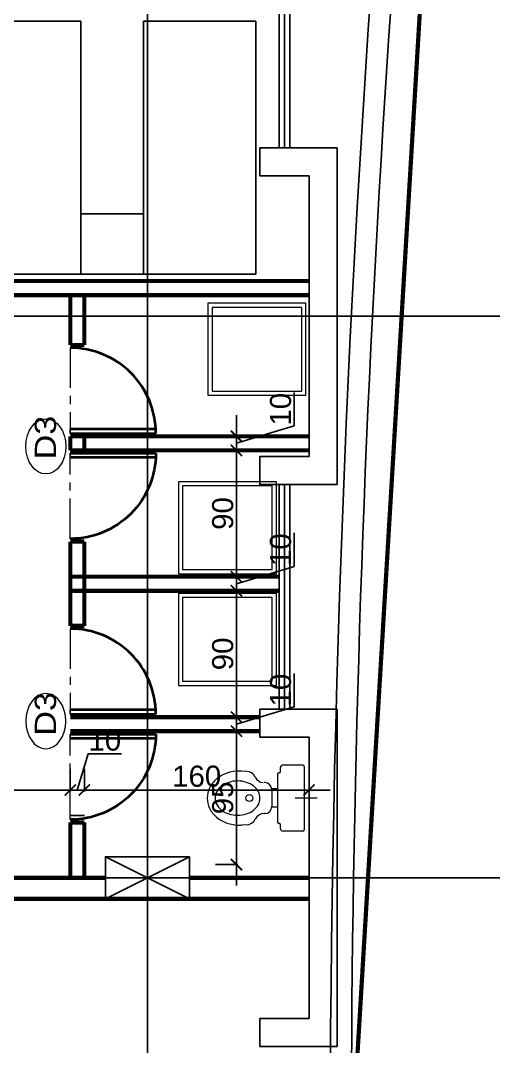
# Model space of a CAD drawing. Extents: x 250879 to 348495, y -51522 to -9360.
# Drawn here: x 300243 to 300580, y -41892 to -41161 of the extents above; entities that cross this region are included whole.
import ezdxf

# ---------------------------------------------------------------- set-up
doc = ezdxf.new("R2010")
doc.units = 0
doc.linetypes.add('CENTER', pattern=[50.8, 31.75, -6.35, 6.35, -6.35])
doc.layers.get('0').update_dxf_attribs({"linetype": 'CONTINUOUS'})
doc.layers.get('DEFPOINTS').update_dxf_attribs({"color": 9, "linetype": 'CONTINUOUS'})
for name, color, linetype, lineweight in [('A-Axis', 1, 'CENTER', 9), ('A-Door', 5, 'CONTINUOUS', 15), ('A-text finishing', 6, 'CONTINUOUS', 13), ('FURN', 126, 'CONTINUOUS', 9), ('SECTION-ar', 131, 'CONTINUOUS', 40), ('TEX', 213, 'CONTINUOUS', 20)]:
    doc.layers.add(name, color=color, linetype=linetype, lineweight=lineweight)
for name, color, linetype in [('AXIS', 1, 'CONTINUOUS'), ('COLUMN', 5, 'CONTINUOUS'), ('FURNITURE', 4, 'CONTINUOUS'), ('WALL', 7, 'CONTINUOUS'), ('WALL1', 2, 'CONTINUOUS')]:
    doc.layers.add(name, color=color, linetype=linetype)
doc.styles.add('ARIAL', font='BOD_CR.TTF', dxfattribs={"width": 1.2})
doc.styles.get("Standard").update_dxf_attribs({"font": 'sanss___.ttf', "height": 15})
doc.dimstyles.new('STANDARD$0', dxfattribs={"dimscale": 0, "dimtxt": 12, "dimasz": 8, "dimexe": 15, "dimexo": 0.0625, "dimgap": 2, "dimtad": 1, "dimdec": 0, "dimzin": 0, "dimdsep": 46, "dimtxsty": 'Standard', "dimblk1": 'ARCHTICK', "dimblk2": 'ARCHTICK', "dimsah": 1, "dimcen": 0.09, "dimdle": 15, "dimclrd": 3, "dimclre": 3, "dimclrt": 3, "dimazin": 0, "dimtfac": 1, "dimtdec": 0, "dimtofl": 0, "dimtmove": 1, "dimatfit": 3, "dimldrblk": 'ARCHTICK', "dimfxl": 1.0455, "dimfxlon": 1, "dimtolj": 1, "dimtzin": 0, "dimarcsym": 0})

# ---------------------------------------------------------------- blocks, each defined once
blk = doc.blocks.new('COLUMN')
at = {"layer": 'AXIS'}
for p, q in [((236924.7, -9644.26), (236984.7, -9674.26)), ((236984.7, -9644.26), (236924.7, -9674.26))]:
    blk.add_line(p, q, dxfattribs=at)
at = {"layer": 'COLUMN'}
blk.add_lwpolyline([(236924.7, -9644.26), (236984.7, -9644.26), (236984.7, -9674.26), (236924.7, -9674.26)], close=True, dxfattribs=at)
blk = doc.blocks.new('_ARCHTICK')
at = {"color": 0, "linetype": 'ByBlock', "const_width": 0.15}
blk.add_lwpolyline([(-0.5, -0.5), (0.5, 0.5)], dxfattribs=at)
blk = doc.blocks.new('*D1748')
at = {"layer": 'DEFPOINTS', "color": 0, "linetype": 'Continuous', "transparency": 16777216}
for p in [(300391.53, -41667.55), (300396.63, -41667.55), (300398.35, -41762.55)]:
    blk.add_point(p, dxfattribs=at)
at = {"layer": 'WALL', "color": 3, "linetype": 'Continuous', "lineweight": -2, "transparency": 16777216}
for p, q in [((300396.63, -41777.55), (300396.63, -41652.55)), ((300395.59, -41667.55), (300411.63, -41667.55)), ((300397.68, -41762.55), (300381.63, -41762.55))]:
    blk.add_line(p, q, dxfattribs=at)
at = {"layer": 'WALL', "color": 3, "linetype": 'Continuous', "lineweight": -2, "transparency": 16777216, "xscale": 8, "yscale": 8, "zscale": 8}
for p, rotation in [((300396.63, -41667.55), 90), ((300396.63, -41762.55), 270)]:
    blk.add_blockref('_ARCHTICK', p, dxfattribs=dict(at, rotation=rotation))
at = {"layer": 'WALL', "color": 3, "linetype": 'Continuous', "transparency": 16777216, "insert": (300386.91, -41715.05), "char_height": 15, "attachment_point": 5, "rotation": 90}
blk.add_mtext('\\A1;95', dxfattribs=at)
blk = doc.blocks.new('*D1749')
at = {"layer": 'DEFPOINTS', "color": 0, "linetype": 'Continuous', "transparency": 16777216}
for p in [(300359.56, -41657.55), (300396.63, -41657.55), (300391.53, -41667.55)]:
    blk.add_point(p, dxfattribs=at)
at = {"layer": 'WALL', "color": 3, "linetype": 'Continuous', "lineweight": -2, "transparency": 16777216}
for p, q in [((300437.81, -41650.19), (300437.81, -41626.42)), ((300396.63, -41682.55), (300396.63, -41642.55)), ((300396.63, -41662.55), (300437.81, -41650.19)), ((300395.59, -41657.55), (300411.63, -41657.55)), ((300395.59, -41667.55), (300411.63, -41667.55))]:
    blk.add_line(p, q, dxfattribs=at)
at = {"layer": 'WALL', "color": 3, "linetype": 'Continuous', "lineweight": -2, "transparency": 16777216, "xscale": 8, "yscale": 8, "zscale": 8}
for p, rotation in [((300396.63, -41657.55), 90), ((300396.63, -41667.55), 270)]:
    blk.add_blockref('_ARCHTICK', p, dxfattribs=dict(at, rotation=rotation))
at = {"layer": 'WALL', "color": 3, "linetype": 'Continuous', "transparency": 16777216, "insert": (300428.09, -41638.3), "char_height": 15, "attachment_point": 5, "rotation": 90}
blk.add_mtext('\\A1;10', dxfattribs=at)
blk = doc.blocks.new('*D1750')
at = {"layer": 'DEFPOINTS', "color": 0, "linetype": 'Continuous', "transparency": 16777216}
for p in [(300370.47, -41567.55), (300396.63, -41567.55), (300359.56, -41657.55)]:
    blk.add_point(p, dxfattribs=at)
at = {"layer": 'WALL', "color": 3, "linetype": 'Continuous', "lineweight": -2, "transparency": 16777216}
for p, q in [((300396.63, -41672.55), (300396.63, -41552.55)), ((300395.59, -41567.55), (300411.63, -41567.55)), ((300395.59, -41657.55), (300411.63, -41657.55))]:
    blk.add_line(p, q, dxfattribs=at)
at = {"layer": 'WALL', "color": 3, "linetype": 'Continuous', "lineweight": -2, "transparency": 16777216, "xscale": 8, "yscale": 8, "zscale": 8}
for p, rotation in [((300396.63, -41567.55), 90), ((300396.63, -41657.55), 270)]:
    blk.add_blockref('_ARCHTICK', p, dxfattribs=dict(at, rotation=rotation))
at = {"layer": 'WALL', "color": 3, "linetype": 'Continuous', "transparency": 16777216, "insert": (300386.91, -41612.55), "char_height": 15, "attachment_point": 5, "rotation": 90}
blk.add_mtext('\\A1;90', dxfattribs=at)
blk = doc.blocks.new('*D1751')
at = {"layer": 'DEFPOINTS', "color": 0, "linetype": 'Continuous', "transparency": 16777216}
for p in [(300366.2, -41557.55), (300396.63, -41557.55), (300370.47, -41567.55)]:
    blk.add_point(p, dxfattribs=at)
at = {"layer": 'WALL', "color": 3, "linetype": 'Continuous', "lineweight": -2, "transparency": 16777216}
for p, q in [((300437.81, -41550.19), (300437.81, -41526.42)), ((300396.63, -41582.55), (300396.63, -41542.55)), ((300396.63, -41562.55), (300437.81, -41550.19)), ((300395.59, -41557.55), (300411.63, -41557.55)), ((300395.59, -41567.55), (300411.63, -41567.55))]:
    blk.add_line(p, q, dxfattribs=at)
at = {"layer": 'WALL', "color": 3, "linetype": 'Continuous', "lineweight": -2, "transparency": 16777216, "xscale": 8, "yscale": 8, "zscale": 8}
for p, rotation in [((300396.63, -41557.55), 90), ((300396.63, -41567.55), 270)]:
    blk.add_blockref('_ARCHTICK', p, dxfattribs=dict(at, rotation=rotation))
at = {"layer": 'WALL', "color": 3, "linetype": 'Continuous', "transparency": 16777216, "insert": (300428.09, -41538.3), "char_height": 15, "attachment_point": 5, "rotation": 90}
blk.add_mtext('\\A1;10', dxfattribs=at)
blk = doc.blocks.new('*D1752')
at = {"layer": 'DEFPOINTS', "color": 0, "linetype": 'Continuous', "transparency": 16777216}
for p in [(300387.23, -41467.55), (300396.63, -41467.55), (300366.2, -41557.55)]:
    blk.add_point(p, dxfattribs=at)
at = {"layer": 'WALL', "color": 3, "linetype": 'Continuous', "lineweight": -2, "transparency": 16777216}
for p, q in [((300396.63, -41572.55), (300396.63, -41452.55)), ((300395.59, -41467.55), (300411.63, -41467.55)), ((300395.59, -41557.55), (300411.63, -41557.55))]:
    blk.add_line(p, q, dxfattribs=at)
at = {"layer": 'WALL', "color": 3, "linetype": 'Continuous', "lineweight": -2, "transparency": 16777216, "xscale": 8, "yscale": 8, "zscale": 8}
for p, rotation in [((300396.63, -41467.55), 90), ((300396.63, -41557.55), 270)]:
    blk.add_blockref('_ARCHTICK', p, dxfattribs=dict(at, rotation=rotation))
at = {"layer": 'WALL', "color": 3, "linetype": 'Continuous', "transparency": 16777216, "insert": (300386.91, -41512.55), "char_height": 15, "attachment_point": 5, "rotation": 90}
blk.add_mtext('\\A1;90', dxfattribs=at)
blk = doc.blocks.new('*D1753')
at = {"layer": 'DEFPOINTS', "color": 0, "linetype": 'Continuous', "transparency": 16777216}
for p in [(300387.23, -41457.55), (300396.63, -41457.55), (300387.23, -41467.55)]:
    blk.add_point(p, dxfattribs=at)
at = {"layer": 'WALL', "color": 3, "linetype": 'Continuous', "lineweight": -2, "transparency": 16777216}
for p, q in [((300437.81, -41450.19), (300437.81, -41426.42)), ((300396.63, -41482.55), (300396.63, -41442.55)), ((300396.63, -41462.55), (300437.81, -41450.19)), ((300395.59, -41457.55), (300411.63, -41457.55)), ((300395.59, -41467.55), (300411.63, -41467.55))]:
    blk.add_line(p, q, dxfattribs=at)
at = {"layer": 'WALL', "color": 3, "linetype": 'Continuous', "lineweight": -2, "transparency": 16777216, "xscale": 8, "yscale": 8, "zscale": 8}
for p, rotation in [((300396.63, -41457.55), 90), ((300396.63, -41467.55), 270)]:
    blk.add_blockref('_ARCHTICK', p, dxfattribs=dict(at, rotation=rotation))
at = {"layer": 'WALL', "color": 3, "linetype": 'Continuous', "transparency": 16777216, "insert": (300428.09, -41438.3), "char_height": 15, "attachment_point": 5, "rotation": 90}
blk.add_mtext('\\A1;10', dxfattribs=at)
blk = doc.blocks.new('D70')
at = {"layer": 'A-Axis'}
blk.add_line((307725.06, -30884.76), (307725.06, -30817.08), dxfattribs=at)
at = {"layer": 'A-Door'}
for p, q in [((307725.06, -30817.08), (307725.06, -30820.45)), ((307792.75, -30817.08), (307792.75, -30820.45))]:
    blk.add_line(p, q, dxfattribs=at)
at = {"layer": 'SECTION-ar', "ltscale": 20}
for p, q in [((307725.06, -30817.08), (307792.75, -30817.08)), ((307792.75, -30820.45), (307725.06, -30820.45))]:
    blk.add_line(p, q, dxfattribs=at)
at = {"layer": 'SECTION-ar', "ltscale": 20, "extrusion": (0, 0, -1)}
blk.add_ellipse((307725.06, -30817.08), major_axis=(-47.86, 47.86), ratio=1, start_param=2.356194, end_param=3.926991, dxfattribs=at)
blk = doc.blocks.new('TOILET')
for p, q in [((0, 0.092), (0, -0.0627)), ((-0.225, 0), (0.225, 0)), ((-0.235, -0.01), (-0.235, -0.15)), ((0.235, -0.01), (0.235, -0.15)), ((-0.215, -0.17), (-0.185, -0.17)), ((-0.18, -0.175), (-0.18, -0.18)), ((-0.17, -0.19), (0.17, -0.19)), ((-0.065, -0.19), (-0.065, -0.2303)), ((0.065, -0.19), (0.065, -0.2303)), ((0.18, -0.175), (0.18, -0.18)), ((0.185, -0.17), (0.215, -0.17)), ((-0.11, -0.28), (-0.11, -0.2844)), ((-0.06, -0.23), (0.06, -0.23)), ((0.11, -0.28), (0.11, -0.2844)), ((-0.19, -0.4109), (-0.1922, -0.4455)), ((0.19, -0.4109), (0.1922, -0.4455))]:
    blk.add_line(p, q)
blk.add_lwpolyline([(0, -0.3142, 0.12494), (-0.0449, -0.3256, 0.105803), (-0.0863, -0.3611, 0.08665), (-0.1123, -0.4111, 0.076707), (-0.122, -0.474, 0.076707), (-0.1123, -0.537, 0.08665), (-0.0863, -0.587, 0.105803), (-0.0449, -0.6225, 0.12494), (0, -0.6338, 0.12494), (0.0449, -0.6225, 0.105803), (0.0863, -0.587, 0.08665), (0.1123, -0.537, 0.076707), (0.122, -0.474, 0.076707), (0.1123, -0.4111, 0.08665), (0.0863, -0.3611, 0.105803), (0.0449, -0.3256, 0.12494)], format="xyb", close=True)
for points in [[(-0.1922, -0.4455, 0.013212), (-0.1926, -0.46, 0.083653), (-0.1775, -0.5498, 0.091059), (-0.1362, -0.6226, 0.103953), (-0.0719, -0.6732, 0.115359), (0, -0.69, 0.115359)], [(0, -0.69, 0.115359), (0.0719, -0.6732, 0.103953), (0.1362, -0.6226, 0.091059), (0.1775, -0.5498, 0.083653), (0.1926, -0.46, 0.013212), (0.1922, -0.4455, 0.091059)]]:
    blk.add_lwpolyline(points, format="xyb")
blk.add_circle((0, -0.3899), 0.0246)
for centre, radius, start, end in [((-0.225, -0.01), 0.01, 90, 180), ((0.225, -0.01), 0.01, 0, 90), ((-0.215, -0.15), 0.02, 180, 270), ((-0.185, -0.175), 0.005, 0, 90), ((-0.17, -0.18), 0.01, 180, 270), ((0.17, -0.18), 0.01, 270, 0), ((0.185, -0.175), 0.005, 90, 180), ((0.215, -0.15), 0.02, 270, 0), ((-0.18, -0.2844), 0.07, 295.37693, 353.5888), ((-0.06, -0.28), 0.05, 90, 180), ((0.06, -0.28), 0.05, 0, 90), ((0.18, -0.2844), 0.07, 180, 244.62307), ((-0.12, -0.4109), 0.07, 115.37693, 180), ((0.12, -0.4109), 0.07, 0, 64.62307)]:
    blk.add_arc(centre, radius, start, end)
blk = doc.blocks.new('*D1881')
at = {"layer": 'DEFPOINTS', "color": 0, "linetype": 'Continuous', "transparency": 16777216}
for p in [(300159.5, -41697.62), (300278.35, -41709.44), (300278.35, -41732.55)]:
    blk.add_point(p, dxfattribs=at)
at = {"layer": 'WALL', "color": 3, "linetype": 'Continuous', "lineweight": -2, "transparency": 16777216}
for p, q in [((300278.35, -41710.48), (300278.35, -41694.44)), ((300144.5, -41709.44), (300293.35, -41709.44)), ((300159.5, -41708.39), (300159.5, -41724.44))]:
    blk.add_line(p, q, dxfattribs=at)
at = {"layer": 'WALL', "color": 3, "linetype": 'Continuous', "lineweight": -2, "transparency": 16777216, "xscale": 8, "yscale": 8, "zscale": 8, "rotation": 180}
blk.add_blockref('_ARCHTICK', (300159.5, -41709.44), dxfattribs=at)
at = {"layer": 'WALL', "color": 3, "linetype": 'Continuous', "lineweight": -2, "transparency": 16777216, "xscale": 8, "yscale": 8, "zscale": 8}
blk.add_blockref('_ARCHTICK', (300278.35, -41709.44), dxfattribs=at)
at = {"layer": 'WALL', "color": 3, "linetype": 'Continuous', "transparency": 16777216, "insert": (300218.92, -41699.71), "char_height": 15, "attachment_point": 5}
blk.add_mtext('\\A1;119', dxfattribs=at)
blk = doc.blocks.new('*D1882')
at = {"layer": 'DEFPOINTS', "color": 0, "linetype": 'Continuous', "transparency": 16777216}
for p in [(300288.35, -41709.44), (300278.35, -41732.55), (300288.35, -41732.55)]:
    blk.add_point(p, dxfattribs=at)
at = {"layer": 'WALL', "color": 3, "linetype": 'Continuous', "lineweight": -2, "transparency": 16777216}
for p, q in [((300283.35, -41709.44), (300291.07, -41683.71)), ((300291.07, -41683.71), (300314.84, -41683.71)), ((300278.35, -41710.48), (300278.35, -41694.44)), ((300288.35, -41710.48), (300288.35, -41694.44)), ((300263.35, -41709.44), (300303.35, -41709.44))]:
    blk.add_line(p, q, dxfattribs=at)
at = {"layer": 'WALL', "color": 3, "linetype": 'Continuous', "lineweight": -2, "transparency": 16777216, "xscale": 8, "yscale": 8, "zscale": 8, "rotation": 180}
blk.add_blockref('_ARCHTICK', (300278.35, -41709.44), dxfattribs=at)
at = {"layer": 'WALL', "color": 3, "linetype": 'Continuous', "lineweight": -2, "transparency": 16777216, "xscale": 8, "yscale": 8, "zscale": 8}
blk.add_blockref('_ARCHTICK', (300288.35, -41709.44), dxfattribs=at)
at = {"layer": 'WALL', "color": 3, "linetype": 'Continuous', "transparency": 16777216, "insert": (300302.96, -41673.99), "char_height": 15, "attachment_point": 5}
blk.add_mtext('\\A1;10', dxfattribs=at)
blk = doc.blocks.new('*D1883')
at = {"layer": 'DEFPOINTS', "color": 0, "linetype": 'Continuous', "transparency": 16777216}
for p in [(300448.33, -41709.44), (300288.35, -41732.55), (300448.33, -41750.13)]:
    blk.add_point(p, dxfattribs=at)
at = {"layer": 'WALL', "color": 3, "linetype": 'Continuous', "lineweight": -2, "transparency": 16777216}
for p, q in [((300288.35, -41710.48), (300288.35, -41694.44)), ((300448.33, -41710.48), (300448.33, -41694.44)), ((300273.35, -41709.44), (300463.33, -41709.44))]:
    blk.add_line(p, q, dxfattribs=at)
at = {"layer": 'WALL', "color": 3, "linetype": 'Continuous', "lineweight": -2, "transparency": 16777216, "xscale": 8, "yscale": 8, "zscale": 8, "rotation": 180}
blk.add_blockref('_ARCHTICK', (300288.35, -41709.44), dxfattribs=at)
at = {"layer": 'WALL', "color": 3, "linetype": 'Continuous', "lineweight": -2, "transparency": 16777216, "xscale": 8, "yscale": 8, "zscale": 8}
blk.add_blockref('_ARCHTICK', (300448.33, -41709.44), dxfattribs=at)
at = {"layer": 'WALL', "color": 3, "linetype": 'Continuous', "transparency": 16777216, "insert": (300368.34, -41699.7), "char_height": 15, "attachment_point": 5}
blk.add_mtext('\\A1;160', dxfattribs=at)
blk = doc.blocks.new('*D1891')
at = {"layer": 'DEFPOINTS', "color": 0, "linetype": 'Continuous', "transparency": 16777216}
for p in [(300182, -40957), (300303.33, -40957), (300220.7, -41342.05)]:
    blk.add_point(p, dxfattribs=at)
at = {"layer": 'WALL', "color": 3, "linetype": 'Continuous', "lineweight": -2, "transparency": 16777216}
for p, q in [((300182, -41357.05), (300182, -40942)), ((300183.04, -40957), (300167, -40957)), ((300183.04, -41342.05), (300167, -41342.05))]:
    blk.add_line(p, q, dxfattribs=at)
at = {"layer": 'WALL', "color": 3, "linetype": 'Continuous', "lineweight": -2, "transparency": 16777216, "xscale": 8, "yscale": 8, "zscale": 8}
for p, rotation in [((300182, -40957), 90), ((300182, -41342.05), 270)]:
    blk.add_blockref('_ARCHTICK', p, dxfattribs=dict(at, rotation=rotation))
at = {"layer": 'WALL', "color": 3, "linetype": 'Continuous', "transparency": 16777216, "insert": (300172.26, -41149.53), "char_height": 15, "attachment_point": 5, "rotation": 90}
blk.add_mtext('\\A1;385', dxfattribs=at)

msp = doc.modelspace()

# ---------------------------------------------------------------- linework, layer by layer
at = {"layer": 'AXIS'}
for p, q in [((300333.32662, -39780.65994), (300333.32662, -43803.29107)), ((298467.21427, -41371.99817), (300794.07145, -41371.99817)), ((298452.98226, -41771.99817), (300794.07145, -41771.99817))]:
    msp.add_line(p, q, dxfattribs=at)
at = {"layer": 'FURN'}
msp.add_ellipse((300260.93368, -41464.72095), major_axis=(0, -19.68597), ratio=0.724380907, dxfattribs=at)
at = {"layer": 'FURN', "extrusion": (0, 0, -1)}
msp.add_ellipse((300260.93368, -41660.3692), major_axis=(0, 19.68597), ratio=0.724380907, dxfattribs=at)
at = {"layer": 'FURNITURE', "ltscale": 3}
for points in [[(300434.65556, -41252.08046), (300426.99768, -41252.08046), (300426.99768, -41092.08046), (300434.65556, -41092.08046)], [(300434.65556, -41491.91587), (300426.99768, -41491.91587), (300426.99768, -41651.91587), (300434.65556, -41651.91587)], [(300434.65556, -41491.91587), (300426.99768, -41491.91587), (300426.99768, -41651.91587), (300434.65556, -41651.91587)]]:
    msp.add_lwpolyline(points, close=True, dxfattribs=at)
at = {"layer": 'FURNITURE', "linetype": 'Continuous'}
for points in [[(300205.7924, -41162.05281), (300205.7924, -41342.05281), (300285.7924, -41342.05281), (300285.7924, -41162.05281), (300205.7924, -41162.05281)], [(300330.36593, -41162.05281), (300330.36593, -41342.05281), (300410.36593, -41342.05281), (300410.36593, -41162.05281), (300330.36593, -41162.05281)]]:
    msp.add_lwpolyline(points, dxfattribs=at)
msp.add_lwpolyline([(300330.36593, -41342.05281), (300285.7924, -41342.05281), (300285.7924, -41299.07473), (300330.36593, -41299.07473)], close=True, dxfattribs=at)
at = {"layer": 'TEX'}
for points in [[(300376.27739, -41362.78315), (300376.27739, -41428.36288), (300446.0798, -41428.36288), (300446.0798, -41362.78315)], [(300379.27739, -41365.78315), (300379.27739, -41425.36288), (300443.0798, -41425.36288), (300443.0798, -41365.78315)], [(300355.32119, -41489.92835), (300355.32119, -41555.50809), (300425.1236, -41555.50809), (300425.1236, -41489.92835)], [(300358.32119, -41492.92835), (300358.32119, -41552.50809), (300422.1236, -41552.50809), (300422.1236, -41492.92835)], [(300355.31124, -41569.44635), (300355.31124, -41635.02609), (300425.11365, -41635.02609), (300425.11365, -41569.44635)], [(300358.31124, -41572.44635), (300358.31124, -41632.02609), (300422.11365, -41632.02609), (300422.11365, -41572.44635)]]:
    msp.add_lwpolyline(points, close=True, dxfattribs=at)
at = {"layer": 'WALL', "linetype": 'Continuous'}
for p, q in [((300288.35342, -41467.54508), (300278.35342, -41467.54508)), ((300288.35342, -41727.54508), (300278.35342, -41727.54508))]:
    msp.add_line(p, q, dxfattribs=at)
at = {"layer": 'WALL', "ltscale": 3}
msp.add_line((300303.32662, -41771.99817), (299922.84974, -41771.99817), dxfattribs=at)
msp.add_line((300303.32662, -41771.99817), (299922.84974, -41771.99817), dxfattribs=at)
at = {"layer": 'WALL', "color": 4, "linetype": 'Continuous', "const_width": 3}
msp.add_lwpolyline([(300353.82782, -43642.32734), (299572.69028, -43575.47948), (298791.55274, -43642.32734), (298791.55274, -43513.39069), (298670.99058, -43513.39069), (298670.99058, -43392.32734), (298582.05394, -43392.32734), (298665.23697, -42179.49817), (298607.62282, -42179.49817), (298607.62282, -41756.99817), (298665.08211, -41755.95524), (298582.05394, -40551.83358), (298670.99058, -40551.83358), (298670.99058, -40438.53422), (300474.38997, -40435.93481), (300474.38997, -40551.83358), (300563.32662, -40551.83358), (300478.33721, -41972.08046), (300563.32662, -43392.32734), (300474.38997, -43392.32734), (300474.38997, -43513.39069), (300353.32662, -43513.39069), (300353.32662, -43642.28445)], dxfattribs=at)
at = {"layer": 'WALL', "linetype": 'Continuous', "ltscale": 3}
for points in [[(300468.32662, -41252.08046), (300448.32662, -41252.08046), (300413.32662, -41252.08046), (300413.32662, -41272.08046), (300448.32662, -41272.08046)], [(300468.32662, -41252.08046), (300448.32662, -41252.08046), (300413.32662, -41252.08046), (300413.32662, -41272.08046), (300448.32662, -41272.08046)], [(300468.32662, -41252.08046), (300468.32662, -41372.16275)], [(300448.32662, -41272.08046), (300448.32662, -41372.16275)], [(300448.32662, -41471.91587), (300448.32662, -41371.83358)], [(300448.32662, -41471.91587), (300448.32662, -41371.83358)], [(300468.32662, -41491.91587), (300468.32662, -41371.83358)], [(300468.32662, -41491.91587), (300448.32662, -41491.91587), (300413.32662, -41491.91587), (300413.32662, -41471.91587), (300448.32662, -41471.91587)], [(300468.32662, -41491.91587), (300448.32662, -41491.91587), (300413.32662, -41491.91587), (300413.32662, -41471.91587), (300448.32662, -41471.91587)], [(300468.32662, -41651.91587), (300448.32662, -41651.91587), (300413.32662, -41651.91587), (300413.32662, -41671.91587), (300448.32662, -41671.91587)], [(300468.32662, -41651.91587), (300468.32662, -41771.99817)], [(300448.32662, -41671.91587), (300448.32662, -41771.99817)], [(300448.32662, -41671.91587), (300448.32662, -41756.99817)], [(300448.32662, -41872.08046), (300448.32662, -41771.99817)], [(300468.32662, -41892.08046), (300468.32662, -41771.99817)], [(300468.32662, -41892.08046), (300448.32662, -41892.08046), (300413.32662, -41892.08046), (300413.32662, -41872.08046), (300448.32662, -41872.08046)]]:
    msp.add_lwpolyline(points, dxfattribs=at)
at = {"layer": 'WALL', "linetype": 'Continuous', "const_width": 3}
for points in [[(300448.32662, -41346.99817), (299830.33785, -41346.99817), (299830.33785, -41356.99817)], [(300448.32662, -41356.99817), (299872.84974, -41356.99817)], [(300278.35342, -41356.99817), (300278.35342, -41392.54508)], [(300288.35342, -41356.99817), (300288.35342, -41392.54508)], [(300288.35342, -41392.54508), (300278.35342, -41392.54508)], [(300448.32662, -41457.54508), (300278.35342, -41457.54508)], [(300278.35342, -41457.54508), (300278.35342, -41467.54508)], [(300288.35342, -41457.54508), (300278.35342, -41457.54508)], [(300288.35342, -41457.54508), (300288.35342, -41467.54508)], [(300448.32662, -41467.54508), (300278.35342, -41467.54508)], [(300288.35342, -41467.54508), (300278.35342, -41467.54508)], [(300278.35342, -41532.54508), (300278.35342, -41567.54508)], [(300288.35342, -41532.54508), (300278.35342, -41532.54508)], [(300288.35342, -41532.54508), (300288.35342, -41567.54508)], [(300426.99768, -41557.54508), (300278.35342, -41557.54508)], [(300426.99768, -41557.54508), (300278.35342, -41557.54508)], [(300278.35342, -41592.54508), (300278.35342, -41557.54508)], [(300288.35342, -41592.54508), (300288.35342, -41557.54508)], [(300426.99768, -41567.54508), (300278.35342, -41567.54508)], [(300426.99768, -41567.54508), (300278.35342, -41567.54508)], [(300288.35342, -41592.54508), (300278.35342, -41592.54508)], [(300413.32662, -41657.54508), (300278.35342, -41657.54508)], [(300288.35342, -41657.54508), (300278.35342, -41657.54508)], [(300413.32662, -41667.54508), (300278.35342, -41667.54508)], [(300288.35342, -41667.54508), (300278.35342, -41667.54508)], [(300288.35342, -41667.54508), (300278.35342, -41667.54508)], [(300278.35342, -41771.99817), (300278.35342, -41732.54508)], [(300288.35342, -41732.54508), (300278.35342, -41732.54508)], [(300288.35342, -41732.54508), (300278.35342, -41732.54508)], [(300288.35342, -41771.99817), (300288.35342, -41732.54508)], [(300303.32662, -41771.99817), (299922.84974, -41771.99817)], [(300303.32662, -41771.99817), (299922.84974, -41771.99817)], [(300303.32662, -41771.99817), (299922.84974, -41771.99817)], [(300303.32662, -41771.99817), (299922.84974, -41771.99817)], [(300363.32662, -41771.99817), (300448.32662, -41771.99817)], [(300448.32662, -41786.99817), (299862.84974, -41786.99817)]]:
    msp.add_lwpolyline(points, dxfattribs=at)
at = {"layer": 'WALL1'}
for p, q in [((300430.82662, -41092.08046), (300430.82662, -41252.08046)), ((300430.82662, -41651.91587), (300430.82662, -41491.91587)), ((300430.82662, -41651.91587), (300430.82662, -41491.91587))]:
    msp.add_line(p, q, dxfattribs=at)
for radius, start, end in [(11909.27437, 173.150860683, 186.849139317), (11924.27437, 175.261308771, 184.738691229)]:
    msp.add_arc((312387.61157, -41972.08046), radius, start, end, dxfattribs=at)

# ---------------------------------------------------------------- block references
at = {"layer": 'FURN', "xscale": 100, "yscale": 100, "zscale": 100, "rotation": 270}
msp.add_blockref('TOILET', (300444.81361, -41715.20869), dxfattribs=at)
at = {"layer": 'WALL', "linetype": 'Continuous', "xscale": -0.9000000000232831, "zscale": 0.9, "rotation": 180}
for p, yscale in [((23325.79557, -69190.84582), 0.8999999999996362), ((23325.79557, -69390.84582), 0.9000000000014552)]:
    msp.add_blockref('D70', p, dxfattribs=dict(at, yscale=yscale))
at = {"layer": 'WALL', "linetype": 'Continuous', "xscale": 0.9000000000232831, "yscale": 0.9000000000232831, "zscale": 0.9000000000232831}
for p in [(23325.79557, -13734.24433), (23325.79557, -13934.24433)]:
    msp.add_blockref('D70', p, dxfattribs=at)
at = {"layer": 'WALL', "linetype": 'Continuous', "xscale": -1}
msp.add_blockref('COLUMN', (537288.0261, -32112.74165), dxfattribs=at)
msp.add_blockref('COLUMN', (537288.0261, -32112.74165), dxfattribs=at)

# ---------------------------------------------------------------- texts
at = {"layer": 'A-text finishing', "style": 'ARIAL', "width": 1.2}
for p in [(300268.16937, -41473.95187), (300268.16937, -41670.72446)]:
    msp.add_text('D3', height=15.12, rotation=90, dxfattribs=at).set_placement(p)

# ---------------------------------------------------------------- dimensions: what is measured, and where the dimension line sits
at = {"layer": 'WALL', "linetype": 'Continuous'}
for base, p1, p2, picture, middle in [((300181.99591, -40956.99817), (300220.6976, -41342.05281), (300303.32662, -40956.99817), '*D1891', (300172.25928, -41149.52549)), ((300396.63483, -41457.54508), (300387.22829, -41467.54508), (300387.22829, -41457.54508), '*D1753', (300428.0875, -41448.19137)), ((300396.63483, -41467.54508), (300366.19561, -41557.54508), (300387.22829, -41467.54508), '*D1752', (300386.90849, -41512.54508)), ((300396.63483, -41557.54508), (300370.47402, -41567.54508), (300366.19561, -41557.54508), '*D1751', (300428.0875, -41548.19137)), ((300396.63483, -41567.54508), (300359.5581, -41657.54508), (300370.47402, -41567.54508), '*D1750', (300386.90849, -41612.54508)), ((300396.63483, -41657.54508), (300391.52504, -41667.54508), (300359.5581, -41657.54508), '*D1749', (300428.0875, -41648.19137)), ((300396.63483, -41667.54508), (300398.35342, -41762.54508), (300391.52504, -41667.54508), '*D1748', (300386.90849, -41715.04508))]:
    dim = msp.add_linear_dim(base=base, p1=p1, p2=p2, angle=90, dimstyle='STANDARD$0', override={"dimscale": 1}, dxfattribs=at)
    dim.commit()
    dim.dimension.update_dxf_attribs({"geometry": picture, "text_midpoint": middle})
for base, p1, p2, picture, middle in [((300288.35342, -41709.43797), (300278.35342, -41732.54508), (300288.35342, -41732.54508), '*D1882', (300293.07132, -41673.9853)), ((300278.35342, -41709.43797), (300159.49503, -41697.62196), (300278.35342, -41732.54508), '*D1881', (300218.92422, -41699.71164)), ((300448.32662, -41709.43797), (300288.35342, -41732.54508), (300448.32662, -41750.12571), '*D1883', (300368.34002, -41699.70135))]:
    dim = msp.add_linear_dim(base=base, p1=p1, p2=p2, dimstyle='STANDARD$0', override={"dimscale": 1}, dxfattribs=at)
    dim.commit()
    dim.dimension.update_dxf_attribs({"geometry": picture, "text_midpoint": middle})

doc.saveas('drawing.dxf')
